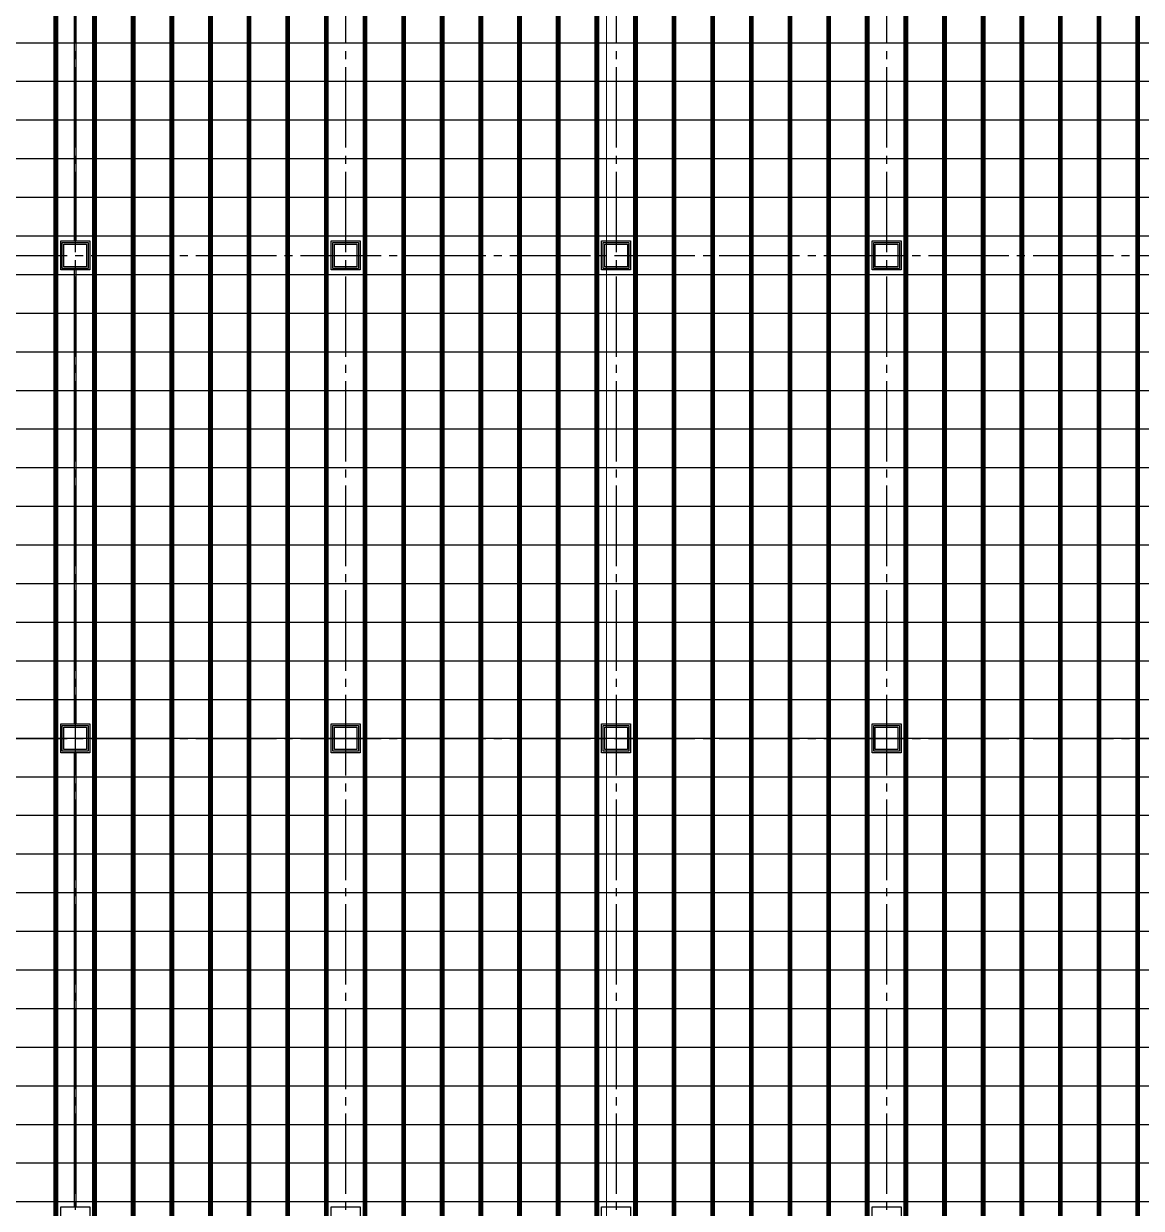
# Model space of a CAD drawing. Header units: millimetres. Extents: x -960 to 41501, y -1010 to 11880.
# Drawn here: x 7520 to 10991, y 1540 to 5220 of the extents above; entities that cross this region are included whole.
import ezdxf
from ezdxf.enums import TextEntityAlignment as Align

# ---------------------------------------------------------------- set-up
doc = ezdxf.new("R2010")
doc.units = ezdxf.units.MM
doc.header["$LTSCALE"] = 100
doc.linetypes.add('X-S-FAB-L10$0$COL-CEN-LIN', pattern=[3.25, 2.5, -0.25, 0.25, -0.25])
for name, color, linetype in [('0-XREF', 7, 'Continuous'), ('188K-SM-03-F10-ARCH-CEIL-Y2257103$0$K-CEIL-4.2', 6, 'Continuous'), ('188K-SM-03-F10-ARCH-CEIL-Y2257103$0$K-CEIL-4.2-AREA', 6, 'Continuous'), ('188K-SM-03-F10-ARCH-CEIL-Y2257103$0$K-鋼構', 111, 'Continuous'), ('188K-SM-03-F10-ARCH-PA-Y2257103$0$K-P1S-4.2-單抗', 53, 'Continuous'), ('188K-SM-03-F10-ARCH-PA-Y2257103$0$K-P2D-4.2-雙抗', 53, 'Continuous'), ('X-S-FAB-L10$0$0-DIM-TXT', 8, 'Continuous'), ('X-S-FAB-L10$0$BLOCK', 8, 'Continuous'), ('X-S-FAB-L10$0$CCL', 8, 'X-S-FAB-L10$0$COL-CEN-LIN'), ('X-S-FAB-L10$0$COL-S', 8, 'Continuous'), ('X-S-FAB-L10$0$S-FNDN', 8, 'Continuous')]:
    doc.layers.add(name, color=color, linetype=linetype)
doc.layers.add('188K-SM-03-F10-ARCH-CEIL-Y2257103$0$K-吊點-標準', color=6, linetype='Continuous', lineweight=9)
doc.styles.add('X-S-FAB-L10$0$CHINA', font='simplex.shx', dxfattribs={"width": 0.75, "bigfont": 'chineset.shx'})
doc.styles.add('X-S-FAB-L10$0$Standard', font='', dxfattribs={"width": 0.8})
doc.styles.add('X-S-FAB-L10$0$TG_NOTE_TEXT', font='simplex.shx', dxfattribs={"width": 0.75, "bigfont": 'chineset.shx'})
doc.styles.get('X-S-FAB-L10$0$Standard').set_extended_font_data('Microsoft JhengHei')

# ---------------------------------------------------------------- blocks, each defined once
blk = doc.blocks.new('X-S-FAB-L10$0$FAB2-L05')
at = {"layer": 'X-S-FAB-L10$0$CCL'}
for p, q in [((-18480, 11005), (-18480, 0)), ((-17640, 11005), (-17640, 0)), ((-16800, 11005), (-16800, 0)), ((-15960, 11005), (-15960, 0)), ((-26880, 5220), (1210, 5220)), ((-26880, 3720), (1210, 3720))]:
    blk.add_line(p, q, dxfattribs=at)
at = {"layer": 'X-S-FAB-L10$0$COL-S'}
for points in [[(-18515, 5255), (-18445, 5255), (-18445, 5185), (-18515, 5185)], [(-17675, 5255), (-17605, 5255), (-17605, 5185), (-17675, 5185)], [(-16835, 5255), (-16765, 5255), (-16765, 5185), (-16835, 5185)], [(-15995, 5255), (-15925, 5255), (-15925, 5185), (-15995, 5185)], [(-18515, 3755), (-18445, 3755), (-18445, 3685), (-18515, 3685)], [(-17675, 3755), (-17605, 3755), (-17605, 3685), (-17675, 3685)], [(-16835, 3755), (-16765, 3755), (-16765, 3685), (-16835, 3685)], [(-15995, 3755), (-15925, 3755), (-15925, 3685), (-15995, 3685)]]:
    blk.add_lwpolyline(points, close=True, dxfattribs=at)
blk = doc.blocks.new('X-S-FAB-L10')
at = {"layer": 'X-S-FAB-L10$0$COL-S'}
for p, q in [((7645, 4535), (7715, 4535)), ((7645, 4465), (7645, 4535)), ((7715, 4535), (7715, 4465)), ((8485, 4535), (8555, 4535)), ((8485, 4465), (8485, 4535)), ((8555, 4535), (8555, 4465)), ((9325, 4535), (9395, 4535)), ((9325, 4465), (9325, 4535)), ((9395, 4535), (9395, 4465)), ((10165, 4535), (10235, 4535)), ((10165, 4465), (10165, 4535)), ((10235, 4535), (10235, 4465)), ((7715, 4465), (7645, 4465)), ((8555, 4465), (8485, 4465)), ((9395, 4465), (9325, 4465)), ((10235, 4465), (10165, 4465)), ((7645, 3035), (7715, 3035)), ((7645, 2965), (7645, 3035)), ((7715, 3035), (7715, 2965)), ((8485, 3035), (8555, 3035)), ((8485, 2965), (8485, 3035)), ((8555, 3035), (8555, 2965)), ((9325, 3035), (9395, 3035)), ((9325, 2965), (9325, 3035)), ((9395, 3035), (9395, 2965)), ((10165, 3035), (10235, 3035)), ((10165, 2965), (10165, 3035)), ((10235, 3035), (10235, 2965)), ((7715, 2965), (7645, 2965)), ((8555, 2965), (8485, 2965)), ((9395, 2965), (9325, 2965)), ((10235, 2965), (10165, 2965))]:
    blk.add_line(p, q, dxfattribs=at)
at = {"layer": 'X-S-FAB-L10$0$S-FNDN', "lineweight": 0, "flags": 128}
for points in [[(11935, 9055), (4350, 9055), (4350, 7470), (9330, 7470), (9330, -55), (11935, -55), (11935, 4530), (11070, 4530), (11070, 5003), (11935, 5003)], [(4350, 7470), (1830, 7470), (1830, 1500), (1812.5, 1500), (1812.5, -55), (9330, -55), (9330, 7470)]]:
    blk.add_lwpolyline(points, close=True, dxfattribs=at)
at = {"layer": 'X-S-FAB-L10$0$BLOCK'}
blk.add_blockref('X-S-FAB-L10$0$FAB2-L05', (26160, -720), dxfattribs=at)
at = {"style": 'X-S-FAB-L10$0$TG_NOTE_TEXT', "width": 0.5, "flags": 1}
for p in [(7463.3, 9020), (18268.3, 8649), (11197.8, 4800.2), (16485.8, 4800.2), (25420.3, 2635), (13360, 320, 0), (7463.3, -33.3)]:
    blk.add_attdef('WH', text='', height=20, dxfattribs=at).set_placement(p, align=Align.BOTTOM_LEFT)
at = {"width": 0.5}
for style, p in [('X-S-FAB-L10$0$TG_NOTE_TEXT', (7585, 9020)), ('X-S-FAB-L10$0$TG_NOTE_TEXT', (18390, 8649)), ('X-S-FAB-L10$0$TG_NOTE_TEXT', (11117.5, 4813.5)), ('X-S-FAB-L10$0$TG_NOTE_TEXT', (16607.5, 4813.5)), ('X-S-FAB-L10$0$TG_NOTE_TEXT', (25350, 2635)), ('X-S-FAB-L10$0$Standard', (13129.4, 325, 0)), ('X-S-FAB-L10$0$TG_NOTE_TEXT', (7585, -20))]:
    blk.add_attdef('DESC', text='', height=10, dxfattribs=dict(at, style=style)).set_placement(p, align=Align.BOTTOM_LEFT)
for tag, style, p in [('TYPE', 'X-S-FAB-L10$0$TG_NOTE_TEXT', (7619.3, 9020)), ('NO', 'X-S-FAB-L10$0$TG_NOTE_TEXT', (7650.1, 9020)), ('TYPE', 'X-S-FAB-L10$0$TG_NOTE_TEXT', (18424.2, 8649)), ('NO', 'X-S-FAB-L10$0$TG_NOTE_TEXT', (18455, 8649)), ('NO', 'X-S-FAB-L10$0$TG_NOTE_TEXT', (11088.6, 4813.5)), ('TYPE', 'X-S-FAB-L10$0$TG_NOTE_TEXT', (11151.8, 4813.5)), ('TYPE', 'X-S-FAB-L10$0$TG_NOTE_TEXT', (16641.8, 4813.5)), ('NO', 'X-S-FAB-L10$0$TG_NOTE_TEXT', (16672.6, 4813.5)), ('NO', 'X-S-FAB-L10$0$TG_NOTE_TEXT', (25313, 2635)), ('TYPE', 'X-S-FAB-L10$0$TG_NOTE_TEXT', (25350, 2635)), ('NO', 'X-S-FAB-L10$0$Standard', (13100, 320, 0)), ('TYPE', 'X-S-FAB-L10$0$Standard', (13129.4, 320, 0)), ('TYPE', 'X-S-FAB-L10$0$TG_NOTE_TEXT', (7619.3, -20)), ('NO', 'X-S-FAB-L10$0$TG_NOTE_TEXT', (7650.1, -20))]:
    blk.add_attdef(tag, text='', height=10, dxfattribs=dict(at, style=style)).set_placement(p, align=Align.BOTTOM_RIGHT)
at = {"style": 'X-S-FAB-L10$0$TG_NOTE_TEXT', "width": 0.5, "flags": 1}
for rotation, p in [(180, (43, 7480)), (180, (943, 7480)), (90, (24310, 3717.8)), (270, (17080, 1711.7))]:
    blk.add_attdef('WH', text='', height=20, rotation=rotation, dxfattribs=at).set_placement(p, align=Align.BOTTOM_LEFT)
at = {"width": 0.5}
for rotation, style, p in [(180, 'X-S-FAB-L10$0$Standard', (317.6, 7480)), (180, 'X-S-FAB-L10$0$Standard', (1217.6, 7480)), (90, 'X-S-FAB-L10$0$TG_NOTE_TEXT', (24310, 3647.5)), (270, 'X-S-FAB-L10$0$TG_NOTE_TEXT', (17080, 1605))]:
    blk.add_attdef('DESC', text='', height=10, rotation=rotation, dxfattribs=dict(at, style=style)).set_placement(p, align=Align.BOTTOM_LEFT)
for tag, rotation, style, p in [('TYPE', 180, 'X-S-FAB-L10$0$Standard', (317.6, 7480)), ('NO', 180, 'X-S-FAB-L10$0$Standard', (347, 7480)), ('TYPE', 180, 'X-S-FAB-L10$0$Standard', (1217.6, 7480)), ('NO', 180, 'X-S-FAB-L10$0$Standard', (1247, 7480)), ('TYPE', 90, 'X-S-FAB-L10$0$TG_NOTE_TEXT', (24310, 3647.5)), ('NO', 90, 'X-S-FAB-L10$0$TG_NOTE_TEXT', (24310, 3610.5)), ('TYPE', 270, 'X-S-FAB-L10$0$TG_NOTE_TEXT', (17080, 1605)), ('NO', 270, 'X-S-FAB-L10$0$TG_NOTE_TEXT', (17080, 1573))]:
    blk.add_attdef(tag, text='', height=10, rotation=rotation, dxfattribs=dict(at, style=style)).set_placement(p, align=Align.BOTTOM_RIGHT)
at = {"layer": 'X-S-FAB-L10$0$0-DIM-TXT', "style": 'X-S-FAB-L10$0$CHINA', "width": 0.75}
for p in [(667.4, 7855.1, -2689.4), (22627.4, 6728.8), (25644.7, 6728.8), (24778.8, 5569.1), (1118.3, 4980), (417.8, 4594.6), (23874.8, 4355), (22927.4, 4330.1), (23749.9, 3901.4), (417.8, 3765.2), (1118.3, 3730), (417.8, 3115.8), (536.9, 2227.8), (16909, 1782.7), (888.4, 880.5), (16977.4, 750), (18878.8, 750), (25641.2, 553.2), (21364, 526.9)]:
    blk.add_attdef('HIG', text='', height=80, dxfattribs=at).set_placement(p, align=Align.MIDDLE_LEFT)
blk = doc.blocks.new('188K-SM-03-F10-ARCH-CEIL-Y2257103$0$A$C2CA95053')
h = blk.add_hatch(color=256)
edge = h.paths.add_edge_path()
edge.add_arc((0, 0), 0.5, 0, 360)
for p, q in [((3.2, 3.2), (-3.2, -3.2)), ((3.2, -3.2), (-3.2, 3.2))]:
    blk.add_line(p, q)
blk.add_lwpolyline([(-1.6, 2.5), (-1.6, -2.5), (1.6, -2.5), (1.6, 2.5)], close=True)
for radius in [4.5, 0.5]:
    blk.add_circle((0, 0), radius)
blk = doc.blocks.new('188K-SM-03-F10-ARCH-CEIL-Y2257103$0$天花板吊點-附調整片 - 3_8_螺桿吊架 100 mm 高調整片-V1-1FL')
blk.add_blockref('188K-SM-03-F10-ARCH-CEIL-Y2257103$0$A$C2CA95053', (0, 0))
blk = doc.blocks.new('188K-SM-03-F10-ARCH-CEIL-Y2257103')
at = {"layer": '188K-SM-03-F10-ARCH-CEIL-Y2257103$0$K-CEIL-4.2'}
for p, q in [((7620, 312.7), (7620, 8632.2)), ((7740, 312.7), (7740, 8632.2)), ((7860, 312.7), (7860, 8632.2)), ((7980, 312.7), (7980, 8632.2)), ((8100, 312.7), (8100, 8632.2)), ((8220, 312.7), (8220, 8632.2)), ((8340, 312.7), (8340, 8632.2)), ((8460, 312.7), (8460, 8632.2)), ((8580, 312.7), (8580, 8632.2)), ((8700, 312.7), (8700, 8632.2)), ((8820, 312.7), (8820, 8632.2)), ((8940, 312.7), (8940, 8632.2)), ((9060, 312.7), (9060, 8632.2)), ((9180, 312.7), (9180, 8632.2)), ((9300, 312.7), (9300, 8632.2)), ((9420, 312.7), (9420, 8632.2)), ((9540, 312.7), (9540, 8632.2)), ((9660, 312.7), (9660, 8632.2)), ((9780, 312.7), (9780, 8632.2)), ((9900, 312.7), (9900, 8632.2)), ((10020, 312.7), (10020, 8632.2)), ((10140, 312.7), (10140, 8632.2)), ((10260, 312.7), (10260, 8632.2)), ((10380, 312.7), (10380, 8632.2)), ((10500, 312.7), (10500, 8632.2)), ((10620, 312.7), (10620, 8632.2)), ((10740, 312.7), (10740, 8632.2)), ((10860, 312.7), (10860, 8632.2)), ((10980, 312.7), (10980, 8632.2)), ((23572.2, 5160), (1847.7, 5160)), ((23572.2, 5040), (1847.7, 5040)), ((23502.2, 4920), (1847.7, 4920)), ((11027.5, 4800), (1847.7, 4800)), ((11027.5, 4680), (1847.7, 4680)), ((11027.5, 4560), (1847.7, 4560)), ((23467.2, 4440), (1847.7, 4440)), ((23467.2, 4320), (1847.7, 4320)), ((23467.2, 4200), (1847.7, 4200)), ((23467.2, 4080), (1847.7, 4080)), ((23467.2, 3960), (1847.7, 3960)), ((23467.2, 3840), (1847.7, 3840)), ((23467.2, 3720), (1847.7, 3720)), ((23467.2, 3600), (1847.7, 3600)), ((24297.2, 3480), (1850, 3480)), ((24297.2, 3360), (1847.7, 3360)), ((24297.2, 3240), (1847.7, 3240)), ((24297.2, 3120), (1847.7, 3120)), ((24297.2, 3000), (1847.7, 3000)), ((24297.2, 2880), (1847.7, 2880)), ((24297.2, 2760), (1847.7, 2760)), ((24297.2, 2640), (1847.7, 2640)), ((24297.2, 2520), (1847.7, 2520)), ((24297.2, 2400), (1847.7, 2400)), ((24297.2, 2280), (6382.5, 2280)), ((24297.2, 2160), (6382.5, 2160)), ((16747.2, 2040), (1847.7, 2040)), ((16747.2, 1920), (1847.7, 1920)), ((16747.2, 1800), (1847.7, 1800)), ((16747.2, 1680), (1847.7, 1680)), ((16747.2, 1560), (1847.7, 1560))]:
    blk.add_line(p, q, dxfattribs=at)
at = {"layer": '188K-SM-03-F10-ARCH-CEIL-Y2257103$0$K-CEIL-4.2-AREA'}
for points in [[(7645, 4535), (7715, 4535), (7715, 4465), (7645, 4465)], [(8485, 4535), (8555, 4535), (8555, 4465), (8485, 4465)], [(9325, 4535), (9395, 4535), (9395, 4465), (9325, 4465)], [(10165, 4535), (10235, 4535), (10235, 4465), (10165, 4465)], [(7645, 3035), (7715, 3035), (7715, 2965), (7645, 2965)], [(8485, 3035), (8555, 3035), (8555, 2965), (8485, 2965)], [(9325, 3035), (9395, 3035), (9395, 2965), (9325, 2965)], [(10165, 3035), (10235, 3035), (10235, 2965), (10165, 2965)]]:
    blk.add_lwpolyline(points, close=True, dxfattribs=at)
at = {"layer": '188K-SM-03-F10-ARCH-CEIL-Y2257103$0$K-鋼構', "const_width": 15, "elevation": 0}
for points in [[(7620, 9007.5), (7620, -7.5)], [(7740, 8769.9), (7740, 230)], [(7860, 8769.9), (7860, 230)], [(7980, 8769.9), (7980, 230)], [(8220, 8769.9), (8220, 230)], [(8340, 8769.9), (8340, 230)], [(8460, 8769.9), (8460, 230)], [(8580, 8769.9), (8580, 230)], [(8820, 8769.9), (8820, 230)], [(8940, 8769.9), (8940, 230)], [(9060, 8769.9), (9060, 230)], [(9180, 8769.9), (9180, 230)], [(9300, 8769.9), (9300, 230)], [(9420, 8769.9), (9420, 230)], [(9540, 8769.9), (9540, 230)], [(9660, 8769.9), (9660, 230)], [(9780, 8769.9), (9780, 230)], [(9900, 8769.9), (9900, 230)], [(10020, 8769.9), (10020, 230)], [(10140, 8769.9), (10140, 230)], [(10260, 8769.9), (10260, 230)], [(10380, 8769.9), (10380, 230)], [(10500, 8769.9), (10500, 230)], [(10620, 8769.9), (10620, 230)], [(10740, 8769.9), (10740, 230)], [(10860, 8769.9), (10860, 230)], [(10980, 8769.9), (10980, 230)]]:
    blk.add_lwpolyline(points, dxfattribs=at)
at = {"layer": '188K-SM-03-F10-ARCH-CEIL-Y2257103$0$K-鋼構', "const_width": 15}
for points in [[(8100, 8769.9), (8100, 230)], [(8700, 8769.9), (8700, 230)]]:
    blk.add_lwpolyline(points, dxfattribs=at)
at = {"layer": '188K-SM-03-F10-ARCH-CEIL-Y2257103$0$K-吊點-標準', "color": 170, "lineweight": 18, "rotation": 179.9999999999997}
for p in [(7620, 5175), (7740, 5175), (7860, 5175), (7980, 5175), (8100, 5175), (8220, 5175), (8340, 5175), (8460, 5175), (8580, 5175), (8700, 5175), (8820, 5175), (8940, 5175), (9060, 5175), (9180, 5175), (9300, 5175), (9420, 5175), (9540, 5175), (9660, 5175), (9780, 5175), (9900, 5175), (10020, 5175), (10140, 5175), (10260, 5175), (10380, 5175), (10500, 5175), (10620, 5175), (10740, 5175), (10860, 5175), (10980, 5175), (7620, 5145), (7740, 5145), (7860, 5145), (7980, 5145), (8100, 5145), (8220, 5145), (8340, 5145), (8460, 5145), (8580, 5145), (8700, 5145), (8820, 5145), (8940, 5145), (9060, 5145), (9180, 5145), (9300, 5145), (9420, 5145), (9540, 5145), (9660, 5145), (9780, 5145), (9900, 5145), (10020, 5145), (10140, 5145), (10260, 5145), (10380, 5145), (10500, 5145), (10620, 5145), (10740, 5145), (10860, 5145), (10980, 5145), (7620, 5055), (7740, 5055), (7860, 5055), (7980, 5055), (8100, 5055), (8220, 5055), (8340, 5055), (8460, 5055), (8580, 5055), (8700, 5055), (8820, 5055), (8940, 5055), (9060, 5055), (9180, 5055), (9300, 5055), (9420, 5055), (9540, 5055), (9660, 5055), (9780, 5055), (9900, 5055), (10020, 5055), (10140, 5055), (10260, 5055), (10380, 5055), (10500, 5055), (10620, 5055), (10740, 5055), (10860, 5055), (10980, 5055), (7620, 5025), (7740, 5025), (7860, 5025), (7980, 5025), (8100, 5025), (8220, 5025), (8340, 5025), (8460, 5025), (8580, 5025), (8700, 5025), (8820, 5025), (8940, 5025), (9060, 5025), (9180, 5025), (9300, 5025), (9420, 5025), (9540, 5025), (9660, 5025), (9780, 5025), (9900, 5025), (10020, 5025), (10140, 5025), (10260, 5025), (10380, 5025), (10500, 5025), (10620, 5025), (10740, 5025), (10860, 5025), (10980, 5025), (7620, 4935), (7740, 4935), (7860, 4935), (7980, 4935), (8100, 4935), (8220, 4935), (8340, 4935), (8460, 4935), (8580, 4935), (8700, 4935), (8820, 4935), (8940, 4935), (9060, 4935), (9180, 4935), (9300, 4935), (9420, 4935), (9540, 4935), (9660, 4935), (9780, 4935), (9900, 4935), (10020, 4935), (10140, 4935), (10260, 4935), (10380, 4935), (10500, 4935), (10620, 4935), (10740, 4935), (10860, 4935), (10980, 4935), (7620, 4905), (7740, 4905), (7860, 4905), (7980, 4905), (8100, 4905), (8220, 4905), (8340, 4905), (8460, 4905), (8580, 4905), (8700, 4905), (8820, 4905), (8940, 4905), (9060, 4905), (9180, 4905), (9300, 4905), (9420, 4905), (9540, 4905), (9660, 4905), (9780, 4905), (9900, 4905), (10020, 4905), (10140, 4905), (10260, 4905), (10380, 4905), (10500, 4905), (10620, 4905), (10740, 4905), (10860, 4905), (10980, 4905), (7620, 4815), (7620, 4785), (7740, 4815), (7740, 4785), (7860, 4815), (7860, 4785), (7980, 4815), (7980, 4785), (8100, 4815), (8100, 4785), (8220, 4815), (8220, 4785), (8340, 4815), (8340, 4785), (8460, 4815), (8460, 4785), (8580, 4815), (8580, 4785), (8700, 4815), (8700, 4785), (8820, 4815), (8820, 4785), (8940, 4815), (8940, 4785), (9060, 4815), (9060, 4785), (9180, 4815), (9180, 4785), (9300, 4815), (9300, 4785), (9420, 4815), (9420, 4785), (9540, 4815), (9540, 4785), (9660, 4815), (9660, 4785), (9780, 4815), (9780, 4785), (9900, 4815), (9900, 4785), (10020, 4815), (10020, 4785), (10140, 4815), (10140, 4785), (10260, 4815), (10260, 4785), (10380, 4815), (10380, 4785), (10500, 4815), (10500, 4785), (10620, 4815), (10620, 4785), (10740, 4815), (10740, 4785), (10860, 4815), (10860, 4785), (10980, 4815), (10980, 4785), (7620, 4695), (7740, 4695), (7860, 4695), (7980, 4695), (8100, 4695), (8220, 4695), (8340, 4695), (8460, 4695), (8580, 4695), (8700, 4695), (8820, 4695), (8940, 4695), (9060, 4695), (9180, 4695), (9300, 4695), (9420, 4695), (9540, 4695), (9660, 4695), (9780, 4695), (9900, 4695), (10020, 4695), (10140, 4695), (10260, 4695), (10380, 4695), (10500, 4695), (10620, 4695), (10740, 4695), (10860, 4695), (10980, 4695), (7620, 4665), (7740, 4665), (7860, 4665), (7980, 4665), (8100, 4665), (8220, 4665), (8340, 4665), (8460, 4665), (8580, 4665), (8700, 4665), (8820, 4665), (8940, 4665), (9060, 4665), (9180, 4665), (9300, 4665), (9420, 4665), (9540, 4665), (9660, 4665), (9780, 4665), (9900, 4665), (10020, 4665), (10140, 4665), (10260, 4665), (10380, 4665), (10500, 4665), (10620, 4665), (10740, 4665), (10860, 4665), (10980, 4665), (7620, 4575), (7740, 4575), (7860, 4575), (7980, 4575), (8100, 4575), (8220, 4575), (8340, 4575), (8460, 4575), (8580, 4575), (8700, 4575), (8820, 4575), (8940, 4575), (9060, 4575), (9180, 4575), (9300, 4575), (9420, 4575), (9540, 4575), (9660, 4575), (9780, 4575), (9900, 4575), (10020, 4575), (10140, 4575), (10260, 4575), (10380, 4575), (10500, 4575), (10620, 4575), (10740, 4575), (10860, 4575), (10980, 4575), (7620, 4545), (7740, 4545), (7860, 4545), (7980, 4545), (8100, 4545), (8220, 4545), (8340, 4545), (8460, 4545), (8580, 4545), (8700, 4545), (8820, 4545), (8940, 4545), (9060, 4545), (9180, 4545), (9300, 4545), (9420, 4545), (9540, 4545), (9660, 4545), (9780, 4545), (9900, 4545), (10020, 4545), (10140, 4545), (10260, 4545), (10380, 4545), (10500, 4545), (10620, 4545), (10740, 4545), (10860, 4545), (10980, 4545), (7620, 4455), (7740, 4455), (7860, 4455), (7980, 4455), (8100, 4455), (8220, 4455), (8340, 4455), (8460, 4455), (8580, 4455), (8700, 4455), (8820, 4455), (8940, 4455), (9060, 4455), (9180, 4455), (9300, 4455), (9420, 4455), (9540, 4455), (9660, 4455), (9780, 4455), (9900, 4455), (10020, 4455), (10140, 4455), (10260, 4455), (10380, 4455), (10500, 4455), (10620, 4455), (10740, 4455), (10860, 4455), (10980, 4455), (7620, 4425), (7740, 4425), (7860, 4425), (7980, 4425), (8100, 4425), (8220, 4425), (8340, 4425), (8460, 4425), (8580, 4425), (8700, 4425), (8820, 4425), (8940, 4425), (9060, 4425), (9180, 4425), (9300, 4425), (9420, 4425), (9540, 4425), (9660, 4425), (9780, 4425), (9900, 4425), (10020, 4425), (10140, 4425), (10260, 4425), (10380, 4425), (10500, 4425), (10620, 4425), (10740, 4425), (10860, 4425), (10980, 4425), (7620, 4335), (7620, 4305), (7740, 4335), (7740, 4305), (7860, 4335), (7860, 4305), (7980, 4335), (7980, 4305), (8100, 4335), (8100, 4305), (8220, 4335), (8220, 4305), (8340, 4335), (8340, 4305), (8460, 4335), (8460, 4305), (8580, 4335), (8580, 4305), (8700, 4335), (8700, 4305), (8820, 4335), (8820, 4305), (8940, 4335), (8940, 4305), (9060, 4335), (9060, 4305), (9180, 4335), (9180, 4305), (9300, 4335), (9300, 4305), (9420, 4335), (9420, 4305), (9540, 4335), (9540, 4305), (9660, 4335), (9660, 4305), (9780, 4335), (9780, 4305), (9900, 4335), (9900, 4305), (10020, 4335), (10020, 4305), (10140, 4335), (10140, 4305), (10260, 4335), (10260, 4305), (10380, 4335), (10380, 4305), (10500, 4335), (10500, 4305), (10620, 4335), (10620, 4305), (10740, 4335), (10740, 4305), (10860, 4335), (10860, 4305), (10980, 4335), (10980, 4305), (7620, 4215), (7740, 4215), (7860, 4215), (7980, 4215), (8100, 4215), (8220, 4215), (8340, 4215), (8460, 4215), (8580, 4215), (8700, 4215), (8820, 4215), (8940, 4215), (9060, 4215), (9180, 4215), (9300, 4215), (9420, 4215), (9540, 4215), (9660, 4215), (9780, 4215), (9900, 4215), (10020, 4215), (10140, 4215), (10260, 4215), (10380, 4215), (10500, 4215), (10620, 4215), (10740, 4215), (10860, 4215), (10980, 4215), (7620, 4185), (7740, 4185), (7860, 4185), (7980, 4185), (8100, 4185), (8220, 4185), (8340, 4185), (8460, 4185), (8580, 4185), (8700, 4185), (8820, 4185), (8940, 4185), (9060, 4185), (9180, 4185), (9300, 4185), (9420, 4185), (9540, 4185), (9660, 4185), (9780, 4185), (9900, 4185), (10020, 4185), (10140, 4185), (10260, 4185), (10380, 4185), (10500, 4185), (10620, 4185), (10740, 4185), (10860, 4185), (10980, 4185), (7620, 4095), (7740, 4095), (7860, 4095), (7980, 4095), (8100, 4095), (8220, 4095), (8340, 4095), (8460, 4095), (8580, 4095), (8700, 4095), (8820, 4095), (8940, 4095), (9060, 4095), (9180, 4095), (9300, 4095), (9420, 4095), (9540, 4095), (9660, 4095), (9780, 4095), (9900, 4095), (10020, 4095), (10140, 4095), (10260, 4095), (10380, 4095), (10500, 4095), (10620, 4095), (10740, 4095), (10860, 4095), (10980, 4095), (7620, 4065), (7740, 4065), (7860, 4065), (7980, 4065), (8100, 4065), (8220, 4065), (8340, 4065), (8460, 4065), (8580, 4065), (8700, 4065), (8820, 4065), (8940, 4065), (9060, 4065), (9180, 4065), (9300, 4065), (9420, 4065), (9540, 4065), (9660, 4065), (9780, 4065), (9900, 4065), (10020, 4065), (10140, 4065), (10260, 4065), (10380, 4065), (10500, 4065), (10620, 4065), (10740, 4065), (10860, 4065), (10980, 4065), (7620, 3975), (7740, 3975), (7860, 3975), (7980, 3975), (8100, 3975), (8220, 3975), (8340, 3975), (8460, 3975), (8580, 3975), (8700, 3975), (8820, 3975), (8940, 3975), (9060, 3975), (9180, 3975), (9300, 3975), (9420, 3975), (9540, 3975), (9660, 3975), (9780, 3975), (9900, 3975), (10020, 3975), (10140, 3975), (10260, 3975), (10380, 3975), (10500, 3975), (10620, 3975), (10740, 3975), (10860, 3975), (10980, 3975), (7620, 3945), (7740, 3945), (7860, 3945), (7980, 3945), (8100, 3945), (8220, 3945), (8340, 3945), (8460, 3945), (8580, 3945), (8700, 3945), (8820, 3945), (8940, 3945), (9060, 3945), (9180, 3945), (9300, 3945), (9420, 3945), (9540, 3945), (9660, 3945), (9780, 3945), (9900, 3945), (10020, 3945), (10140, 3945), (10260, 3945), (10380, 3945), (10500, 3945), (10620, 3945), (10740, 3945), (10860, 3945), (10980, 3945), (7620, 3855), (7620, 3825), (7740, 3855), (7740, 3825), (7860, 3855), (7860, 3825), (7980, 3855), (7980, 3825), (8100, 3855), (8100, 3825), (8220, 3855), (8220, 3825), (8340, 3855), (8340, 3825), (8460, 3855), (8460, 3825), (8580, 3855), (8580, 3825), (8700, 3855), (8700, 3825), (8820, 3855), (8820, 3825), (8940, 3855), (8940, 3825), (9060, 3855), (9060, 3825), (9180, 3855), (9180, 3825), (9300, 3855), (9300, 3825), (9420, 3855), (9420, 3825), (9540, 3855), (9540, 3825), (9660, 3855), (9660, 3825), (9780, 3855), (9780, 3825), (9900, 3855), (9900, 3825), (10020, 3855), (10020, 3825), (10140, 3855), (10140, 3825), (10260, 3855), (10260, 3825), (10380, 3855), (10380, 3825), (10500, 3855), (10500, 3825), (10620, 3855), (10620, 3825), (10740, 3855), (10740, 3825), (10860, 3855), (10860, 3825), (10980, 3855), (10980, 3825), (7620, 3735), (7740, 3735), (7860, 3735), (7980, 3735), (8100, 3735), (8220, 3735), (8340, 3735), (8460, 3735), (8580, 3735), (8700, 3735), (8820, 3735), (8940, 3735), (9060, 3735), (9180, 3735), (9300, 3735), (9420, 3735), (9540, 3735), (9660, 3735), (9780, 3735), (9900, 3735), (10020, 3735), (10140, 3735), (10260, 3735), (10380, 3735), (10500, 3735), (10620, 3735), (10740, 3735), (10860, 3735), (10980, 3735), (7620, 3705), (7740, 3705), (7860, 3705), (7980, 3705), (8100, 3705), (8220, 3705), (8340, 3705), (8460, 3705), (8580, 3705), (8700, 3705), (8820, 3705), (8940, 3705), (9060, 3705), (9180, 3705), (9300, 3705), (9420, 3705), (9540, 3705), (9660, 3705), (9780, 3705), (9900, 3705), (10020, 3705), (10140, 3705), (10260, 3705), (10380, 3705), (10500, 3705), (10620, 3705), (10740, 3705), (10860, 3705), (10980, 3705), (7620, 3615), (7740, 3615), (7860, 3615), (7980, 3615), (8100, 3615), (8220, 3615), (8340, 3615), (8460, 3615), (8580, 3615), (8700, 3615), (8820, 3615), (8940, 3615), (9060, 3615), (9180, 3615), (9300, 3615), (9420, 3615), (9540, 3615), (9660, 3615), (9780, 3615), (9900, 3615), (10020, 3615), (10140, 3615), (10260, 3615), (10380, 3615), (10500, 3615), (10620, 3615), (10740, 3615), (10860, 3615), (10980, 3615), (7620, 3585), (7740, 3585), (7860, 3585), (7980, 3585), (8100, 3585), (8220, 3585), (8340, 3585), (8460, 3585), (8580, 3585), (8700, 3585), (8820, 3585), (8940, 3585), (9060, 3585), (9180, 3585), (9300, 3585), (9420, 3585), (9540, 3585), (9660, 3585), (9780, 3585), (9900, 3585), (10020, 3585), (10140, 3585), (10260, 3585), (10380, 3585), (10500, 3585), (10620, 3585), (10740, 3585), (10860, 3585), (10980, 3585), (7620, 3495), (7740, 3495), (7860, 3495), (7980, 3495), (8100, 3495), (8220, 3495), (8340, 3495), (8460, 3495), (8580, 3495), (8700, 3495), (8820, 3495), (8940, 3495), (9060, 3495), (9180, 3495), (9300, 3495), (9420, 3495), (9540, 3495), (9660, 3495), (9780, 3495), (9900, 3495), (10020, 3495), (10140, 3495), (10260, 3495), (10380, 3495), (10500, 3495), (10620, 3495), (10740, 3495), (10860, 3495), (10980, 3495), (7620, 3465), (7740, 3465), (7860, 3465), (7980, 3465), (8100, 3465), (8220, 3465), (8340, 3465), (8460, 3465), (8580, 3465), (8700, 3465), (8820, 3465), (8940, 3465), (9060, 3465), (9180, 3465), (9300, 3465), (9420, 3465), (9540, 3465), (9660, 3465), (9780, 3465), (9900, 3465), (10020, 3465), (10140, 3465), (10260, 3465), (10380, 3465), (10500, 3465), (10620, 3465), (10740, 3465), (10860, 3465), (10980, 3465), (7620, 3375), (7620, 3345), (7740, 3375), (7740, 3345), (7860, 3375), (7860, 3345), (7980, 3375), (7980, 3345), (8100, 3375), (8100, 3345), (8220, 3375), (8220, 3345), (8340, 3375), (8340, 3345), (8460, 3375), (8460, 3345), (8580, 3375), (8580, 3345), (8700, 3375), (8700, 3345), (8820, 3375), (8820, 3345), (8940, 3375), (8940, 3345), (9060, 3375), (9060, 3345), (9180, 3375), (9180, 3345), (9300, 3375), (9300, 3345), (9420, 3375), (9420, 3345), (9540, 3375), (9540, 3345), (9660, 3375), (9660, 3345), (9780, 3375), (9780, 3345), (9900, 3375), (9900, 3345), (10020, 3375), (10020, 3345), (10140, 3375), (10140, 3345), (10260, 3375), (10260, 3345), (10380, 3375), (10380, 3345), (10500, 3375), (10500, 3345), (10620, 3375), (10620, 3345), (10740, 3375), (10740, 3345), (10860, 3375), (10860, 3345), (10980, 3375), (10980, 3345), (7620, 3255), (7740, 3255), (7860, 3255), (7980, 3255), (8100, 3255), (8220, 3255), (8340, 3255), (8460, 3255), (8580, 3255), (8700, 3255), (8820, 3255), (8940, 3255), (9060, 3255), (9180, 3255), (9300, 3255), (9420, 3255), (9540, 3255), (9660, 3255), (9780, 3255), (9900, 3255), (10020, 3255), (10140, 3255), (10260, 3255), (10380, 3255), (10500, 3255), (10620, 3255), (10740, 3255), (10860, 3255), (10980, 3255), (7620, 3225), (7740, 3225), (7860, 3225), (7980, 3225), (8100, 3225), (8220, 3225), (8340, 3225), (8460, 3225), (8580, 3225), (8700, 3225), (8820, 3225), (8940, 3225), (9060, 3225), (9180, 3225), (9300, 3225), (9420, 3225), (9540, 3225), (9660, 3225), (9780, 3225), (9900, 3225), (10020, 3225), (10140, 3225), (10260, 3225), (10380, 3225), (10500, 3225), (10620, 3225), (10740, 3225), (10860, 3225), (10980, 3225), (7620, 3135), (7740, 3135), (7860, 3135), (7980, 3135), (8100, 3135), (8220, 3135), (8340, 3135), (8460, 3135), (8580, 3135), (8700, 3135), (8820, 3135), (8940, 3135), (9060, 3135), (9180, 3135), (9300, 3135), (9420, 3135), (9540, 3135), (9660, 3135), (9780, 3135), (9900, 3135), (10020, 3135), (10140, 3135), (10260, 3135), (10380, 3135), (10500, 3135), (10620, 3135), (10740, 3135), (10860, 3135), (10980, 3135), (7620, 3105), (7740, 3105), (7860, 3105), (7980, 3105), (8100, 3105), (8220, 3105), (8340, 3105), (8460, 3105), (8580, 3105), (8700, 3105), (8820, 3105), (8940, 3105), (9060, 3105), (9180, 3105), (9300, 3105), (9420, 3105), (9540, 3105), (9660, 3105), (9780, 3105), (9900, 3105), (10020, 3105), (10140, 3105), (10260, 3105), (10380, 3105), (10500, 3105), (10620, 3105), (10740, 3105), (10860, 3105), (10980, 3105), (7620, 3015), (7740, 3015), (7860, 3015), (7980, 3015), (8100, 3015), (8220, 3015), (8340, 3015), (8460, 3015), (8580, 3015), (8700, 3015), (8820, 3015), (8940, 3015), (9060, 3015), (9180, 3015), (9300, 3015), (9420, 3015), (9540, 3015), (9660, 3015), (9780, 3015), (9900, 3015), (10020, 3015), (10140, 3015), (10260, 3015), (10380, 3015), (10500, 3015), (10620, 3015), (10740, 3015), (10860, 3015), (10980, 3015), (7620, 2985), (7740, 2985), (7860, 2985), (7980, 2985), (8100, 2985), (8220, 2985), (8340, 2985), (8460, 2985), (8580, 2985), (8700, 2985), (8820, 2985), (8940, 2985), (9060, 2985), (9180, 2985), (9300, 2985), (9420, 2985), (9540, 2985), (9660, 2985), (9780, 2985), (9900, 2985), (10020, 2985), (10140, 2985), (10260, 2985), (10380, 2985), (10500, 2985), (10620, 2985), (10740, 2985), (10860, 2985), (10980, 2985), (7620, 2895), (7740, 2895), (7860, 2895), (7980, 2895), (8100, 2895), (8220, 2895), (8340, 2895), (8460, 2895), (8580, 2895), (8700, 2895), (8820, 2895), (8940, 2895), (9060, 2895), (9180, 2895), (9300, 2895), (9420, 2895), (9540, 2895), (9660, 2895), (9780, 2895), (9900, 2895), (10020, 2895), (10140, 2895), (10260, 2895), (10380, 2895), (10500, 2895), (10620, 2895), (10740, 2895), (10860, 2895), (10980, 2895), (7620, 2865), (7740, 2865), (7860, 2865), (7980, 2865), (8100, 2865), (8220, 2865), (8340, 2865), (8460, 2865), (8580, 2865), (8700, 2865), (8820, 2865), (8940, 2865), (9060, 2865), (9180, 2865), (9300, 2865), (9420, 2865), (9540, 2865), (9660, 2865), (9780, 2865), (9900, 2865), (10020, 2865), (10140, 2865), (10260, 2865), (10380, 2865), (10500, 2865), (10620, 2865), (10740, 2865), (10860, 2865), (10980, 2865), (7620, 2775), (7740, 2775), (7860, 2775), (7980, 2775), (8100, 2775), (8220, 2775), (8340, 2775), (8460, 2775), (8580, 2775), (8700, 2775), (8820, 2775), (8940, 2775), (9060, 2775), (9180, 2775), (9300, 2775), (9420, 2775), (9540, 2775), (9660, 2775), (9780, 2775), (9900, 2775), (10020, 2775), (10140, 2775), (10260, 2775), (10380, 2775), (10500, 2775), (10620, 2775), (10740, 2775), (10860, 2775), (10980, 2775), (7620, 2745), (7740, 2745), (7860, 2745), (7980, 2745), (8100, 2745), (8220, 2745), (8340, 2745), (8460, 2745), (8580, 2745), (8700, 2745), (8820, 2745), (8940, 2745), (9060, 2745), (9180, 2745), (9300, 2745), (9420, 2745), (9540, 2745), (9660, 2745), (9780, 2745), (9900, 2745), (10020, 2745), (10140, 2745), (10260, 2745), (10380, 2745), (10500, 2745), (10620, 2745), (10740, 2745), (10860, 2745), (10980, 2745), (7620, 2655), (7740, 2655), (7860, 2655), (7980, 2655), (8100, 2655), (8220, 2655), (8340, 2655), (8460, 2655), (8580, 2655), (8700, 2655), (8820, 2655), (8940, 2655), (9060, 2655), (9180, 2655), (9300, 2655), (9420, 2655), (9540, 2655), (9660, 2655), (9780, 2655), (9900, 2655), (10020, 2655), (10140, 2655), (10260, 2655), (10380, 2655), (10500, 2655), (10620, 2655), (10740, 2655), (10860, 2655), (10980, 2655), (7620, 2625), (7740, 2625), (7860, 2625), (7980, 2625), (8100, 2625), (8220, 2625), (8340, 2625), (8460, 2625), (8580, 2625), (8700, 2625), (8820, 2625), (8940, 2625), (9060, 2625), (9180, 2625), (9300, 2625), (9420, 2625), (9540, 2625), (9660, 2625), (9780, 2625), (9900, 2625), (10020, 2625), (10140, 2625), (10260, 2625), (10380, 2625), (10500, 2625), (10620, 2625), (10740, 2625), (10860, 2625), (10980, 2625), (7620, 2535), (7740, 2535), (7860, 2535), (7980, 2535), (8100, 2535), (8220, 2535), (8340, 2535), (8460, 2535), (8580, 2535), (8700, 2535), (8820, 2535), (8940, 2535), (9060, 2535), (9180, 2535), (9300, 2535), (9420, 2535), (9540, 2535), (9660, 2535), (9780, 2535), (9900, 2535), (10020, 2535), (10140, 2535), (10260, 2535), (10380, 2535), (10500, 2535), (10620, 2535), (10740, 2535), (10860, 2535), (10980, 2535), (7620, 2505), (7740, 2505), (7860, 2505), (7980, 2505), (8100, 2505), (8220, 2505), (8340, 2505), (8460, 2505), (8580, 2505), (8700, 2505), (8820, 2505), (8940, 2505), (9060, 2505), (9180, 2505), (9300, 2505), (9420, 2505), (9540, 2505), (9660, 2505), (9780, 2505), (9900, 2505), (10020, 2505), (10140, 2505), (10260, 2505), (10380, 2505), (10500, 2505), (10620, 2505), (10740, 2505), (10860, 2505), (10980, 2505), (7620, 2415), (7740, 2415), (7860, 2415), (7980, 2415), (8100, 2415), (8220, 2415), (8340, 2415), (8460, 2415), (8580, 2415), (8700, 2415), (8820, 2415), (8940, 2415), (9060, 2415), (9180, 2415), (9300, 2415), (9420, 2415), (9540, 2415), (9660, 2415), (9780, 2415), (9900, 2415), (10020, 2415), (10140, 2415), (10260, 2415), (10380, 2415), (10500, 2415), (10620, 2415), (10740, 2415), (10860, 2415), (10980, 2415), (7620, 2385), (7740, 2385), (7860, 2385), (7980, 2385), (8100, 2385), (8220, 2385), (8340, 2385), (8460, 2385), (8580, 2385), (8700, 2385), (8820, 2385), (8940, 2385), (9060, 2385), (9180, 2385), (9300, 2385), (9420, 2385), (9540, 2385), (9660, 2385), (9780, 2385), (9900, 2385), (10020, 2385), (10140, 2385), (10260, 2385), (10380, 2385), (10500, 2385), (10620, 2385), (10740, 2385), (10860, 2385), (10980, 2385), (7620, 2295), (7740, 2295), (7860, 2295), (7980, 2295), (8100, 2295), (8220, 2295), (8340, 2295), (8460, 2295), (8580, 2295), (8700, 2295), (8820, 2295), (8940, 2295), (9060, 2295), (9180, 2295), (9300, 2295), (9420, 2295), (9540, 2295), (9660, 2295), (9780, 2295), (9900, 2295), (10020, 2295), (10140, 2295), (10260, 2295), (10380, 2295), (10500, 2295), (10620, 2295), (10740, 2295), (10860, 2295), (10980, 2295), (7620, 2265), (7740, 2265), (7860, 2265), (7980, 2265), (8100, 2265), (8220, 2265), (8340, 2265), (8460, 2265), (8580, 2265), (8700, 2265), (8820, 2265), (8940, 2265), (9060, 2265), (9180, 2265), (9300, 2265), (9420, 2265), (9540, 2265), (9660, 2265), (9780, 2265), (9900, 2265), (10020, 2265), (10140, 2265), (10260, 2265), (10380, 2265), (10500, 2265), (10620, 2265), (10740, 2265), (10860, 2265), (10980, 2265), (7620, 2175), (7740, 2175), (7860, 2175), (7980, 2175), (8100, 2175), (8220, 2175), (8340, 2175), (8460, 2175), (8580, 2175), (8700, 2175), (8820, 2175), (8940, 2175), (9060, 2175), (9180, 2175), (9300, 2175), (9420, 2175), (9540, 2175), (9660, 2175), (9780, 2175), (9900, 2175), (10020, 2175), (10140, 2175), (10260, 2175), (10380, 2175), (10500, 2175), (10620, 2175), (10740, 2175), (10860, 2175), (10980, 2175), (7620, 2145), (7740, 2145), (7860, 2145), (7980, 2145), (8100, 2145), (8220, 2145), (8340, 2145), (8460, 2145), (8580, 2145), (8700, 2145), (8820, 2145), (8940, 2145), (9060, 2145), (9180, 2145), (9300, 2145), (9420, 2145), (9540, 2145), (9660, 2145), (9780, 2145), (9900, 2145), (10020, 2145), (10140, 2145), (10260, 2145), (10380, 2145), (10500, 2145), (10620, 2145), (10740, 2145), (10860, 2145), (10980, 2145), (7620, 2055), (7620, 2025), (7740, 2055), (7740, 2025), (7860, 2055), (7860, 2025), (7980, 2055), (7980, 2025), (8100, 2055), (8100, 2025), (8220, 2055), (8220, 2025), (8340, 2055), (8340, 2025), (8460, 2055), (8460, 2025), (8580, 2055), (8580, 2025), (8700, 2055), (8700, 2025), (8820, 2055), (8820, 2025), (8940, 2055), (8940, 2025), (9060, 2055), (9060, 2025), (9180, 2055), (9180, 2025), (9300, 2055), (9300, 2025), (9420, 2055), (9420, 2025), (9540, 2055), (9540, 2025), (9660, 2055), (9660, 2025), (9780, 2055), (9780, 2025), (9900, 2055), (9900, 2025), (10020, 2055), (10020, 2025), (10140, 2055), (10140, 2025), (10260, 2055), (10260, 2025), (10380, 2055), (10380, 2025), (10500, 2055), (10500, 2025), (10620, 2055), (10620, 2025), (10740, 2055), (10740, 2025), (10860, 2055), (10860, 2025), (10980, 2055), (10980, 2025), (7620, 1935), (7740, 1935), (7860, 1935), (7980, 1935), (8100, 1935), (8220, 1935), (8340, 1935), (8460, 1935), (8580, 1935), (8700, 1935), (8820, 1935), (8940, 1935), (9060, 1935), (9180, 1935), (9300, 1935), (9420, 1935), (9540, 1935), (9660, 1935), (9780, 1935), (9900, 1935), (10020, 1935), (10140, 1935), (10260, 1935), (10380, 1935), (10500, 1935), (10620, 1935), (10740, 1935), (10860, 1935), (10980, 1935), (7620, 1905), (7740, 1905), (7860, 1905), (7980, 1905), (8100, 1905), (8220, 1905), (8340, 1905), (8460, 1905), (8580, 1905), (8700, 1905), (8820, 1905), (8940, 1905), (9060, 1905), (9180, 1905), (9300, 1905), (9420, 1905), (9540, 1905), (9660, 1905), (9780, 1905), (9900, 1905), (10020, 1905), (10140, 1905), (10260, 1905), (10380, 1905), (10500, 1905), (10620, 1905), (10740, 1905), (10860, 1905), (10980, 1905), (7620, 1815), (7740, 1815), (7860, 1815), (7980, 1815), (8100, 1815), (8220, 1815), (8340, 1815), (8460, 1815), (8580, 1815), (8700, 1815), (8820, 1815), (8940, 1815), (9060, 1815), (9180, 1815), (9300, 1815), (9420, 1815), (9540, 1815), (9660, 1815), (9780, 1815), (9900, 1815), (10020, 1815), (10140, 1815), (10260, 1815), (10380, 1815), (10500, 1815), (10620, 1815), (10740, 1815), (10860, 1815), (10980, 1815), (7620, 1785), (7740, 1785), (7860, 1785), (7980, 1785), (8100, 1785), (8220, 1785), (8340, 1785), (8460, 1785), (8580, 1785), (8700, 1785), (8820, 1785), (8940, 1785), (9060, 1785), (9180, 1785), (9300, 1785), (9420, 1785), (9540, 1785), (9660, 1785), (9780, 1785), (9900, 1785), (10020, 1785), (10140, 1785), (10260, 1785), (10380, 1785), (10500, 1785), (10620, 1785), (10740, 1785), (10860, 1785), (10980, 1785), (7620, 1695), (7740, 1695), (7860, 1695), (7980, 1695), (8100, 1695), (8220, 1695), (8340, 1695), (8460, 1695), (8580, 1695), (8700, 1695), (8820, 1695), (8940, 1695), (9060, 1695), (9180, 1695), (9300, 1695), (9420, 1695), (9540, 1695), (9660, 1695), (9780, 1695), (9900, 1695), (10020, 1695), (10140, 1695), (10260, 1695), (10380, 1695), (10500, 1695), (10620, 1695), (10740, 1695), (10860, 1695), (10980, 1695), (7620, 1665), (7740, 1665), (7860, 1665), (7980, 1665), (8100, 1665), (8220, 1665), (8340, 1665), (8460, 1665), (8580, 1665), (8700, 1665), (8820, 1665), (8940, 1665), (9060, 1665), (9180, 1665), (9300, 1665), (9420, 1665), (9540, 1665), (9660, 1665), (9780, 1665), (9900, 1665), (10020, 1665), (10140, 1665), (10260, 1665), (10380, 1665), (10500, 1665), (10620, 1665), (10740, 1665), (10860, 1665), (10980, 1665), (7620, 1575), (7620, 1545), (7740, 1575), (7740, 1545), (7860, 1575), (7860, 1545), (7980, 1575), (7980, 1545), (8100, 1575), (8100, 1545), (8220, 1575), (8220, 1545), (8340, 1575), (8340, 1545), (8460, 1575), (8460, 1545), (8580, 1575), (8580, 1545), (8700, 1575), (8700, 1545), (8820, 1575), (8820, 1545), (8940, 1575), (8940, 1545), (9060, 1575), (9060, 1545), (9180, 1575), (9180, 1545), (9300, 1575), (9300, 1545), (9420, 1575), (9420, 1545), (9540, 1575), (9540, 1545), (9660, 1575), (9660, 1545), (9780, 1575), (9780, 1545), (9900, 1575), (9900, 1545), (10020, 1575), (10020, 1545), (10140, 1575), (10140, 1545), (10260, 1575), (10260, 1545), (10380, 1575), (10380, 1545), (10500, 1575), (10500, 1545), (10620, 1575), (10620, 1545), (10740, 1575), (10740, 1545), (10860, 1575), (10860, 1545), (10980, 1575), (10980, 1545)]:
    blk.add_blockref('188K-SM-03-F10-ARCH-CEIL-Y2257103$0$天花板吊點-附調整片 - 3_8_螺桿吊架 100 mm 高調整片-V1-1FL', p, dxfattribs=at)
blk = doc.blocks.new('188K-SM-03-F10-ARCH-PA-Y2257103')
at = {"layer": '188K-SM-03-F10-ARCH-PA-Y2257103$0$K-P1S-4.2-單抗'}
for points in [[(7635, 4545), (7725, 4545), (7725, 4455), (7635, 4455)], [(7640, 4540), (7720, 4540), (7720, 4460), (7640, 4460)], [(8475, 4545), (8565, 4545), (8565, 4455), (8475, 4455)], [(8480, 4540), (8560, 4540), (8560, 4460), (8480, 4460)], [(9315, 4545), (9405, 4545), (9405, 4455), (9315, 4455)], [(9320, 4540), (9400, 4540), (9400, 4460), (9320, 4460)], [(10155, 4545), (10245, 4545), (10245, 4455), (10155, 4455)], [(10160, 4540), (10240, 4540), (10240, 4460), (10160, 4460)], [(7635, 3045), (7725, 3045), (7725, 2955), (7635, 2955)], [(7640, 3040), (7720, 3040), (7720, 2960), (7640, 2960)], [(8475, 3045), (8565, 3045), (8565, 2955), (8475, 2955)], [(8480, 3040), (8560, 3040), (8560, 2960), (8480, 2960)], [(9315, 3045), (9405, 3045), (9405, 2955), (9315, 2955)], [(9320, 3040), (9400, 3040), (9400, 2960), (9320, 2960)], [(10155, 3045), (10245, 3045), (10245, 2955), (10155, 2955)], [(10160, 3040), (10240, 3040), (10240, 2960), (10160, 2960)], [(7635, 1545), (7725, 1545), (7725, 1455), (7635, 1455)], [(8475, 1545), (8565, 1545), (8565, 1455), (8475, 1455)], [(9315, 1545), (9405, 1545), (9405, 1455), (9315, 1455)], [(10155, 1545), (10245, 1545), (10245, 1455), (10155, 1455)]]:
    blk.add_lwpolyline(points, close=True, dxfattribs=at)
at = {"layer": '188K-SM-03-F10-ARCH-PA-Y2257103$0$K-P2D-4.2-雙抗'}
for p, q in [((7677.5, 4545), (7677.5, 5955)), ((7677.5, 4545), (7677.5, 5955)), ((7677.5, 4545), (7677.5, 5955)), ((7682.5, 4545), (7682.5, 5955)), ((7682.5, 4545), (7682.5, 5955)), ((7682.5, 4545), (7682.5, 5955)), ((7677.5, 3045), (7677.5, 4455)), ((7677.5, 3045), (7677.5, 4455)), ((7677.5, 3045), (7677.5, 4455)), ((7682.5, 3045), (7682.5, 4455)), ((7682.5, 3045), (7682.5, 4455)), ((7682.5, 3045), (7682.5, 4455)), ((7677.5, 1545), (7677.5, 2955)), ((7677.5, 1545), (7677.5, 2955)), ((7677.5, 1545), (7677.5, 2955)), ((7682.5, 1545), (7682.5, 2955)), ((7682.5, 1545), (7682.5, 2955)), ((7682.5, 1545), (7682.5, 2955))]:
    blk.add_line(p, q, dxfattribs=at)

msp = doc.modelspace()

# ---------------------------------------------------------------- block references
at = {"layer": '0-XREF'}
for name in ['X-S-FAB-L10', '188K-SM-03-F10-ARCH-PA-Y2257103', '188K-SM-03-F10-ARCH-CEIL-Y2257103']:
    msp.add_blockref(name, (0, 0), dxfattribs=at)

doc.saveas('drawing.dxf')
